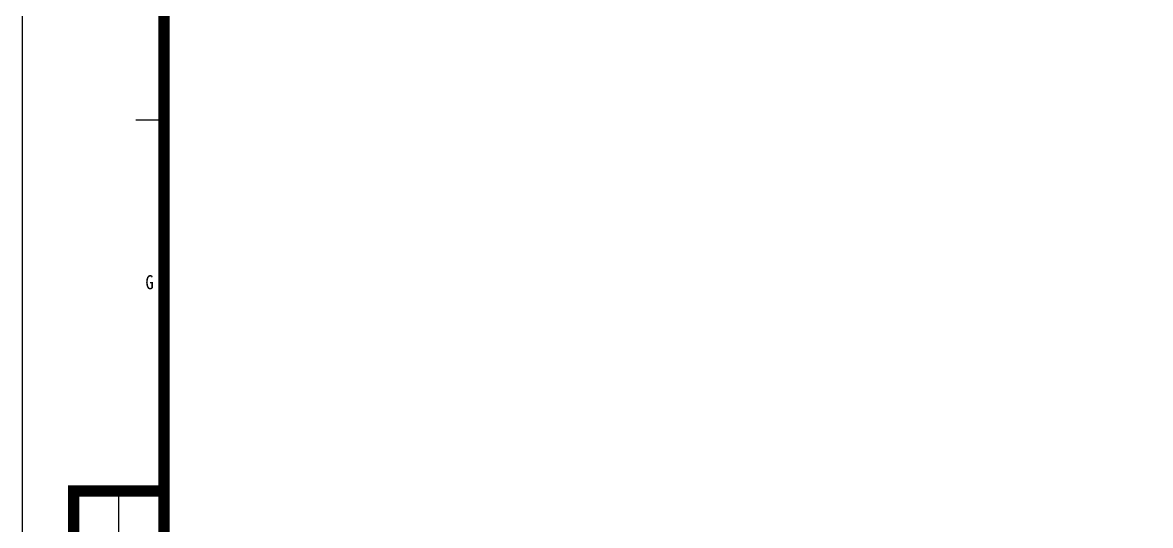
# Model space of a CAD drawing. Extents: x 741202 to 867202, y 603120 to 647617.
# Drawn here: x 741202 to 756138, y 615698 to 622358 of the extents above; entities that cross this region are included whole.
import ezdxf
from ezdxf.enums import TextEntityAlignment as Align

# ---------------------------------------------------------------- set-up
doc = ezdxf.new("R2010")
doc.units = 0
doc.header["$LTSCALE"] = 1000
doc.header["$MEASUREMENT"] = 0
doc.layers.get('0').update_dxf_attribs({"linetype": 'CONTINUOUS'})
doc.layers.add('tk', color=253, linetype='CONTINUOUS')
doc.styles.add('TKZ1', font='SIMHEI.TTF', dxfattribs={"width": 0.7})

# ---------------------------------------------------------------- blocks, each defined once
blk = doc.blocks.new('图框')
for p, q in [((-142208, -504711), (-142208, -445311)), ((-140208, -480751), (-139708, -480751)), ((-141308, -487311), (-139708, -487311)), ((-141308, -487311), (-139708, -487311)), ((-140508, -502911), (-140508, -487311))]:
    blk.add_line(p, q)
at = {"const_width": 200}
blk.add_lwpolyline([(-59108, -446311), (-139708, -446311), (-139708, -503711), (-59108, -503711)], close=True, dxfattribs=at)
blk.add_lwpolyline([(-139708, -503711), (-141308, -503711), (-141308, -487311), (-139708, -487311)], dxfattribs=at)
at = {"style": 'TKZ1', "width": 0.85}
blk.add_text('G', height=250, dxfattribs=at).set_placement((-139964, -483621), align=Align.MIDDLE)

msp = doc.modelspace()

# ---------------------------------------------------------------- block references
at = {"layer": 'tk', "xscale": 0.7491082046180964, "yscale": 0.749108204501681, "zscale": 0.7491082045191118}
msp.add_blockref('图框', (847732, 981204), dxfattribs=at)

doc.saveas('drawing.dxf')
